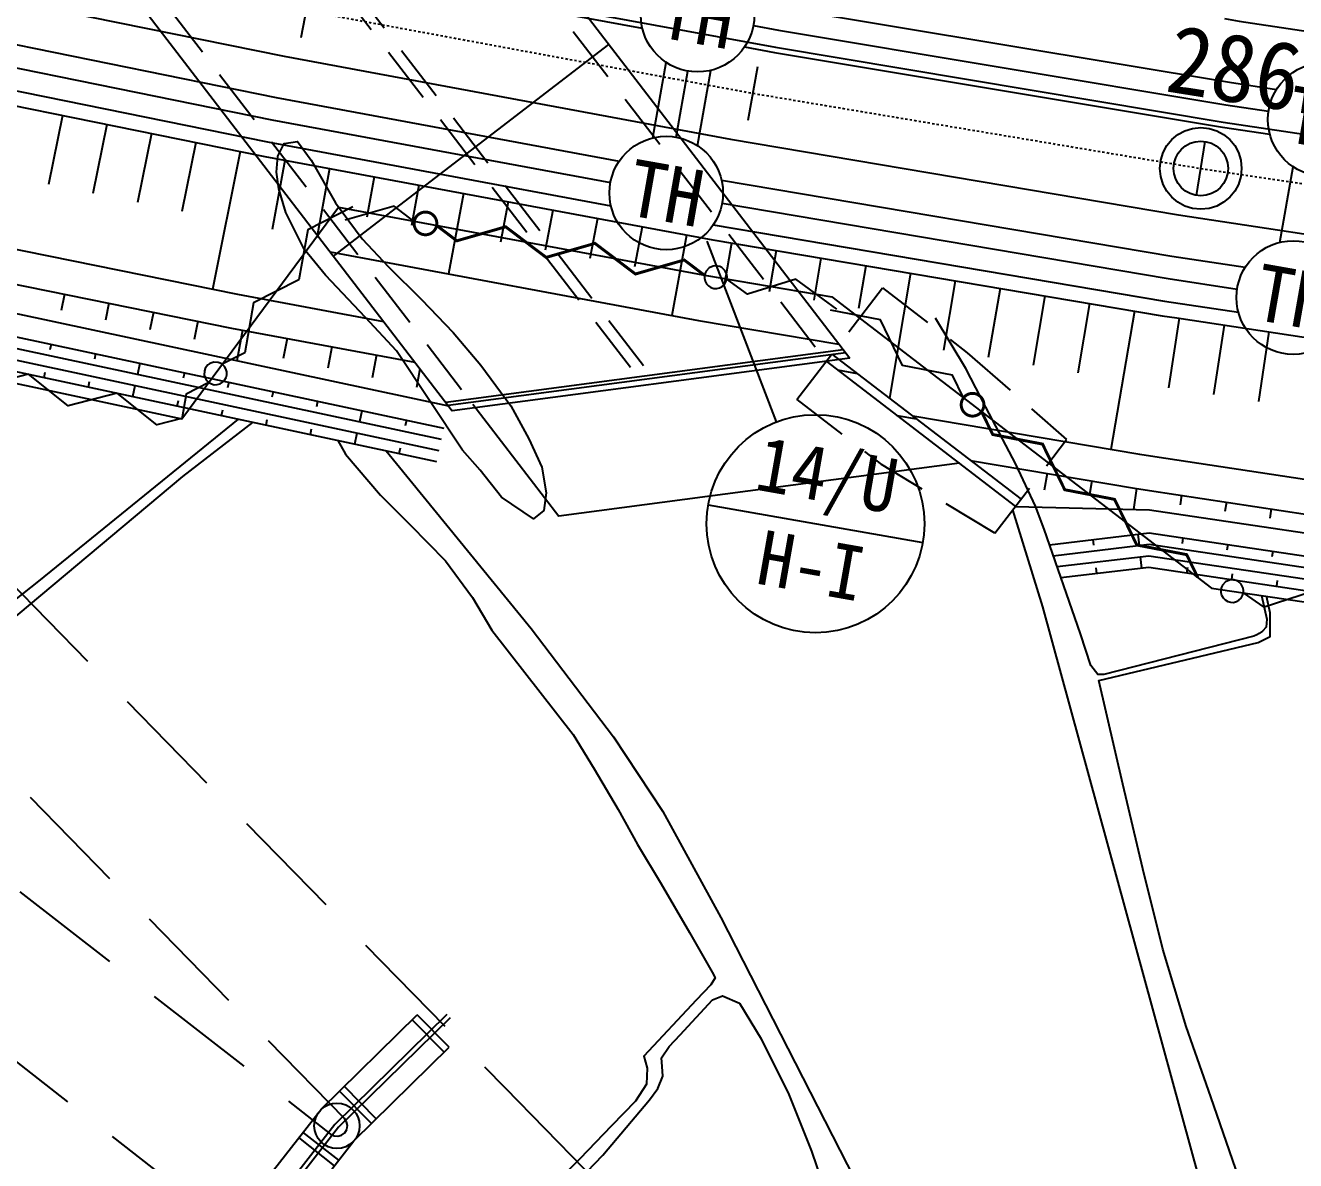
# Model space of a CAD drawing. Header units: millimetres. Extents: x 9574 to 10370, y 1103 to 1809.
# Drawn here: x 9750.5 to 9806.5, y 1446.2 to 1496.2 of the extents above; entities that cross this region are included whole.
import ezdxf
from ezdxf.enums import TextEntityAlignment as Align
from ezdxf.xclip import XClip

# ---------------------------------------------------------------- set-up
doc = ezdxf.new("R2010")
doc.units = ezdxf.units.MM
doc.header["$LTSCALE"] = 10
doc.header["$MEASUREMENT"] = 0
doc.header["$XCLIPFRAME"] = 2
for name, pattern in [('CENTER', [2, 1.25, -0.25, 0.25, -0.25]), ('DASHED', [0.75, 0.5, -0.25]), ('DASHEDX2', [1.5, 1, -0.5]), ('HIDDEN', [0.375, 0.25, -0.125])]:
    doc.linetypes.add(name, pattern=pattern)
for name, color, linetype in [('TN-CABL', 4, 'Continuous'), ('TN-MANH', 4, 'Continuous'), ('TZ-BASE', 253, 'Continuous'), ('TZ-CABL', 4, 'Continuous')]:
    doc.layers.add(name, color=color, linetype=linetype)
doc.styles.get("Standard").update_dxf_attribs({"font": 'GulimChe.ttf'})
doc.styles.add('SYMBTEXT', font='GulimChe.ttf')
doc.linetypes.add('ZIGZAG', pattern='A,0.0001,-0.2,[131,ltypeshp.shx,S=0.2,R=0,X=-0.2,Y=0],-0.4,[131,ltypeshp.shx,S=0.2,R=180,X=0.2,Y=0],-0.2', length=0.8001)

# ---------------------------------------------------------------- blocks, each defined once
blk = doc.blocks.new('TTTW101-2')
blk.add_line((-6, 0), (6, 0))
blk.add_circle((0, 0), 6)
at = {"style": 'SYMBTEXT'}
for tag, p in [('TTTW_TITLE_1', (0.17, 2.77)), ('TTTW_TITLE_2', (0.17, -2.31))]:
    blk.add_attdef(tag, text='', height=3, dxfattribs=at).set_placement(p, align=Align.MIDDLE_CENTER)
blk = doc.blocks.new('JD-FGJF7HKL')
at = {"layer": 'TZ-BASE'}
blk.add_line((158.564, 42.811), (161.63, 34.845), dxfattribs=at)
at = {"layer": 'TZ-BASE', "xscale": 0.7999999999921703, "yscale": 0.7999999999921703, "zscale": 0.7999999999921703, "rotation": 350.0007794774572}
blk.add_blockref('TTTW101-2', (163.354, 30.365), dxfattribs=at).add_auto_attribs({'TTTW_TITLE_1': '14/U', 'TTTW_TITLE_2': 'H-I'})
blk = doc.blocks.new('smd')
at = {"color": 0, "lineweight": -3, "ltscale": 5, "const_width": 0.13}
blk.add_lwpolyline([(0.5, 0, 1), (-0.5, 0, 1)], format="xyb", close=True, dxfattribs=at)
blk.add_lwpolyline([(12.5, 0), (11.5, 0.5), (9.5, -0.5), (7.5, 0.5), (5.5, -0.5), (3.5, 0.5), (1.5, -0.5), (0.5, 0)], dxfattribs=at)
blk = doc.blocks.new('jd-fgjfjfjfjazdf2gs')
at = {"layer": 'TZ-BASE', "linetype": 'DASHED'}
for p, q in [((3.268, 10.905), (117.54, -78.114)), ((1.42, 4.739), (116.336, -84.781)), ((87.601, -37.634), (125.226, -76.082)), ((83.321, -41.839), (118.15, -77.431))]:
    blk.add_line(p, q, dxfattribs=at)
at = {"layer": 'TZ-BASE', "linetype": 'HIDDEN'}
for p, q in [((114.524, -11.728, 37.401), (139.374, -44.087, 37.401)), ((106.389, -12.627, 37.401), (131.361, -45.145, 37.401)), ((106.961, -12.552, 37.401), (131.933, -45.069, 37.401)), ((98.948, -13.61, 37.401), (123.798, -45.969, 37.401)), ((138.081, -45.774, 37.401), (141.853, -40.853, 37.401)), ((141.853, -40.853, 37.401), (145.583, -43.713, 37.401)), ((145.583, -43.713, 37.401), (149.961, -47.536, 37.401)), ((138.081, -45.774, 37.401), (141.811, -48.633, 37.401)), ((146.797, -51.662, 37.401), (149.961, -47.536, 37.401)), ((146.797, -51.662, 37.401), (141.811, -48.633, 37.401))]:
    blk.add_line(p, q, dxfattribs=at)
at = {"layer": 'TZ-BASE'}
for p, q in [((115.432, -11.433, 37.401), (140.405, -43.95, 37.401)), ((97.917, -13.746, 37.401), (122.89, -46.264, 37.401)), ((116.25, -29.829), (116.706, -27.472)), ((117.662, -39.456, 37.401), (129.796, -30.137, 37.401)), ((135.936, -33.469), (136.353, -31.105)), ((105.724, -33.265), (105.108, -36.298)), ((107.684, -33.663), (107.068, -36.696)), ((109.644, -34.061), (109.028, -37.094)), ((111.604, -34.459), (110.988, -37.492)), ((155.68, -36.781), (156.057, -34.411)), ((113.564, -34.857), (112.332, -40.923)), ((115.526, -35.24), (114.961, -38.283)), ((117.493, -35.606), (116.927, -38.649)), ((119.459, -35.971), (119.13, -37.741)), ((121.425, -36.336), (121.097, -38.106)), ((123.392, -36.702), (122.734, -40.241)), ((125.358, -37.067), (125.029, -38.837)), ((127.324, -37.432), (126.996, -39.202)), ((129.291, -37.798), (128.962, -39.567)), ((131.257, -38.163), (130.928, -39.933)), ((133.223, -38.528), (132.566, -42.068)), ((135.192, -38.88), (134.891, -40.669)), ((137.164, -39.213), (136.857, -41.034)), ((139.137, -39.545), (138.824, -41.4)), ((141.109, -39.878), (140.79, -41.765)), ((143.081, -40.211), (142.153, -45.713)), ((145.053, -40.543), (144.538, -43.595)), ((105.816, -41.131), (105.669, -41.852)), ((147.025, -40.876), (146.51, -43.928)), ((148.997, -41.208), (148.483, -44.26)), ((107.776, -41.529), (107.624, -42.276)), ((109.736, -41.927), (109.579, -42.699)), ((150.969, -41.541), (150.455, -44.593)), ((152.942, -41.874), (151.912, -47.977)), ((111.696, -42.325), (111.534, -43.122)), ((154.916, -42.194), (154.452, -45.254)), ((154.916, -42.194), (154.452, -45.254)), ((156.893, -42.494), (156.429, -45.554)), ((113.657, -42.715), (113.407, -44.063)), ((158.871, -42.793), (158.407, -45.853)), ((105.231, -43.339), (105.179, -43.583)), ((115.624, -43.08), (115.458, -43.972)), ((117.59, -43.445), (117.413, -44.396)), ((140.123, -43.584, 37.401), (122.609, -45.897, 37.401)), ((107.187, -43.757), (107.134, -44.001)), ((109.142, -44.175), (109.038, -44.664)), ((119.556, -43.811), (119.369, -44.819)), ((140.229, -43.721, 37.401), (122.714, -46.035, 37.401)), ((140.405, -43.95, 37.401), (122.89, -46.264, 37.401)), ((139.374, -44.087, 37.401), (147.707, -50.475, 37.401)), ((139.618, -43.769, 37.401), (147.951, -50.158, 37.401)), ((104.917, -44.806), (104.97, -44.561)), ((111.098, -44.592), (111.046, -44.837)), ((121.477, -44.423), (121.324, -45.243)), ((139.862, -44.461, 37.401), (140.729, -44.621, 37.401)), ((106.873, -45.224), (106.925, -44.979)), ((108.829, -45.641), (108.934, -45.152)), ((113.054, -45.01), (113.002, -45.255)), ((110.785, -46.059), (110.837, -45.815)), ((115.01, -45.428), (114.958, -45.673)), ((116.966, -45.846), (116.914, -46.09)), ((112.741, -46.477), (112.793, -46.233)), ((118.922, -46.264), (118.817, -46.753)), ((123.798, -45.969, 37.401), (127.592, -50.909, 37.401)), ((114.697, -46.895), (114.749, -46.651)), ((120.878, -46.682), (120.825, -46.926)), ((142.481, -46.469, 37.401), (143.348, -46.629, 37.401)), ((116.653, -47.313), (116.705, -47.068)), ((118.608, -47.731), (118.713, -47.242)), ((120.564, -48.149), (120.616, -47.904)), ((145.234, -48.579, 37.401), (127.592, -50.909, 37.401)), ((149.099, -49.024), (148.974, -49.765)), ((151.071, -49.357), (150.97, -49.958)), ((153.043, -49.688), (152.903, -50.615)), ((155.021, -49.988), (154.957, -50.406)), ((156.998, -50.287), (156.935, -50.702)), ((158.975, -50.587), (158.913, -50.999)), ((151.115, -51.938), (151.145, -52.186)), ((153.101, -51.702), (153.16, -52.199)), ((155.082, -51.863), (155.045, -52.11)), ((157.06, -52.156), (157.023, -52.404)), ((159.038, -52.45), (159.002, -52.697)), ((153.278, -53.192), (153.219, -52.695)), ((151.292, -53.427), (151.262, -53.179)), ((155.257, -53.405), (155.294, -53.158)), ((157.236, -53.699), (157.272, -53.452)), ((159.214, -53.992), (159.251, -53.745))]:
    blk.add_line(p, q, dxfattribs=at)
at = {"layer": 'TZ-BASE', "linetype": 'DASHEDX2'}
for p, q in [((117.117, -77.036), (121.354, -72.869)), ((117.735, -77.676), (122.68, -72.837)), ((117.888, -77.806), (122.82, -72.98)), ((122.543, -74.505), (121.14, -73.079)), ((122.757, -74.295), (121.354, -72.869)), ((118.566, -78.416), (122.757, -74.295)), ((119.554, -77.445), (118.151, -76.019)), ((119.34, -77.655), (117.937, -76.229)), ((113.367, -81.809), (117.031, -77.132)), ((117.726, -77.688), (113.485, -83.131)), ((117.883, -77.811), (113.643, -83.254)), ((117.711, -79.507), (116.137, -78.273)), ((117.896, -79.271), (116.322, -78.037)), ((114.941, -83.043), (118.566, -78.416))]:
    blk.add_line(p, q, dxfattribs=at)
at = {"layer": 'TZ-BASE'}
for points in [[(0.608, 2.03), (0.962, 1.921), (20.17, -3.648), (39.469, -8.896), (58.853, -13.82), (78.317, -18.421), (97.854, -22.695), (117.461, -26.643), (137.13, -30.263), (156.857, -33.553), (176.637, -36.514), (196.463, -39.144), (216.33, -41.443), (236.233, -43.409)], [(-0.607, -2.024), (18.24, -7.515), (37.532, -12.79), (56.909, -17.742), (76.365, -22.372), (95.896, -26.677), (115.496, -30.658), (135.159, -34.311), (154.88, -37.637), (174.654, -40.635), (194.475, -43.303), (214.338, -45.641), (234.236, -47.649)], [(-4.106, -13.702), (14.927, -19.247), (34.415, -24.575), (53.988, -29.578), (73.642, -34.254), (93.371, -38.603), (113.169, -42.624), (121.247, -44.125)], [(145.731, -48.456), (152.953, -49.674), (153.612, -49.774)], [(153.612, -49.774), (166.369, -51.708)]]:
    blk.add_lwpolyline(points, dxfattribs=at)
at = {"layer": 'TZ-BASE', "linetype": 'CENTER', "ltscale": 0.001, "flags": 128}
blk.add_lwpolyline([(0, 0), (19.205, -5.582), (38.5, -10.843), (57.881, -15.782), (77.341, -20.397), (96.875, -24.687), (116.478, -28.651), (136.144, -32.287), (155.869, -35.596), (175.645, -38.575), (195.469, -41.224), (215.334, -43.543), (235.235, -45.53), (255.166, -47.185), (275.122, -48.508), (295.097, -49.497), (315.086, -50.154), (335.083, -50.478), (355.083, -50.469), (375.08, -50.126), (395.068, -49.449), (415.042, -48.44), (434.997, -47.098), (454.927, -45.424), (474.825, -43.418), (494.688, -41.08), (514.509, -38.412), (534.283, -35.414), (554.004, -32.086), (573.667, -28.431), (593.266, -24.448), (612.796, -20.139), (632.252, -15.505), (651.627, -10.548), (670.918, -5.269), (690.117, 0.332)], dxfattribs=at)
at = {"layer": 'TZ-BASE', "flags": 128}
for points in [[(-1.899, -6.335), (17.017, -11.846), (36.381, -17.14), (55.83, -22.111), (75.36, -26.758), (94.964, -31.08), (114.637, -35.075), (134.374, -38.742), (154.169, -42.081), (154.821, -42.179)], [(119.881, -42.345), (113.455, -41.151), (93.681, -37.136), (73.977, -32.792), (54.347, -28.121), (34.798, -23.125), (15.335, -17.803), (-3.676, -12.265)], [(-4.299, -14.345), (-4.167, -14.371), (15.058, -20.827), (34.683, -25.861), (54.129, -31.646), (74.002, -35.645), (122.729, -46.055)], [(156.918, -29.001), (157.561, -29.108), (176.586, -31.956)], [(117.521, -39.272), (133.745, -42.287), (139.928, -43.33)], [(93.496, -40.832), (122.521, -47.033)], [(93.391, -41.321), (122.416, -47.522)], [(93.287, -41.81), (122.312, -48.011)], [(93.182, -42.299), (122.207, -48.5)], [(154.821, -42.179), (174.705, -45.194)], [(153.848, -48.293), (153.19, -48.193), (143.188, -46.506)], [(167.995, -50.437), (153.848, -48.293)]]:
    blk.add_lwpolyline(points, dxfattribs=at)
at = {"layer": 'TZ-BASE', "lineweight": -3, "ltscale": 5, "flags": 128}
for points in [[(87.994, -41.701), (110.994, -46.615), (117.886, -37.306), (134.094, -40.318), (139.618, -41.249), (156.343, -54.072)], [(156.343, -54.072), (163.005, -55.06), (174.705, -45.194)]]:
    blk.add_lwpolyline(points, dxfattribs=at)
at = {"layer": 'TZ-BASE', "lineweight": -3, "ltscale": 5}
for points in [[(118.525, -37.284), (116.531, -38.296), (116.144, -40.499), (114.151, -41.511), (113.764, -43.714), (112.768, -44.22)], [(121.227, -37.927), (120.335, -37.252), (118.186, -37.87)], [(139.841, -41.794), (138.035, -40.475), (135.897, -41.129), (134.994, -40.469)], [(145.42, -45.697), (144.93, -44.692), (142.735, -44.269), (141.756, -42.258), (139.56, -41.835)], [(110.975, -46.611), (109.893, -46.891), (108.146, -45.495), (105.981, -46.055), (104.234, -44.66), (102.069, -45.22), (101.196, -44.522)], [(112.172, -45.024), (111.176, -45.53), (110.982, -46.631)], [(162.619, -55.508), (160.787, -54.226), (158.662, -54.921), (157.746, -54.28)]]:
    blk.add_lwpolyline(points, dxfattribs=at)
for points in [[(134.994, -40.469, 1), (134.008, -40.303, 1)], [(112.768, -44.22, 1), (112.172, -45.024, 1)], [(157.746, -54.28, 1), (156.757, -54.133, 1)]]:
    blk.add_lwpolyline(points, format="xyb", close=True, dxfattribs=at)
at = {"layer": 'TZ-BASE', "elevation": 35}
for points in [[(119.985, -48.025), (126.378, -55.854), (130, -60.618), (132.171, -63.918), (134.731, -68.581), (142.925, -84.588), (145.001, -88.431), (147.529, -92.485), (149.56, -95.375), (151.362, -97.389), (154.415, -100.279), (163.142, -108.147), (170.347, -114.916), (175.821, -119.729), (180.568, -123.698), (181.669, -124.482), (182.595, -124.837), (183.586, -124.92), (184.587, -124.728), (186.717, -123.748)], [(191.086, -112.068), (188.991, -109.993), (185.943, -106.946), (183.817, -104.842), (182.425, -103.778), (180.797, -102.944), (176.307, -101.221), (171.428, -99.042), (170.167, -98.331), (169.108, -97.547), (167.464, -96.037), (158.887, -86.99), (157.928, -85.803), (157.509, -85.026), (156.219, -81.609), (148.918, -54.893), (147.592, -50.626)]]:
    blk.add_lwpolyline(points, dxfattribs=at)
at = {"layer": 'TZ-BASE', "flags": 128}
for points in [[(147.707, -50.475), (153.614, -50.634), (165.489, -52.396, 0.322927), (188.424, -74.453, 0.001077), (193.699, -75.114)], [(149.203, -52.164), (153.6, -51.643), (164.643, -53.281, 0.315968), (188.29, -75.444, 0.001165), (194.001, -76.159)], [(149.372, -52.648), (153.592, -52.147), (164.227, -53.725, 0.312658), (188.223, -75.94, 0.001209), (194.152, -76.681), (194.152, -76.681)], [(149.541, -53.131), (153.585, -52.652), (163.816, -54.17, 0.309452), (188.157, -76.435, 0.001253), (194.303, -77.203), (194.303, -77.203)], [(149.71, -53.615), (153.577, -53.156), (163.408, -54.615, 0.306346), (188.09, -76.931, 0.001297), (194.454, -77.726)]]:
    blk.add_lwpolyline(points, format="xyb", dxfattribs=at)
at = {"layer": 'TZ-BASE', "linetype": 'DASHED', "flags": 128}
blk.add_lwpolyline([(125.226, -76.082), (152.494, -103.948, -0.065885), (194.345, -159.809, -0.065885)], format="xyb", dxfattribs=at)
at = {"layer": 'TZ-BASE'}
for points in [[(157.545, -80.045, 35.55), (156.308, -76.476, 35.602), (155.222, -73.382, 35.597), (154.191, -69.969, 35.597), (153.314, -66.437, 35.597), (152.428, -62.713, 35.628), (151.382, -58.143, 35.711), (158.403, -56.472, 35.753), (158.928, -56.205, 35.769), (158.924, -55.163, 35.769), (158.767, -54.432, 35.765)], [(158.545, -54.399, 35.833), (158.777, -55.44, 35.836), (158.751, -55.799, 35.836), (158.593, -55.978, 35.836), (158.435, -56.072, 35.836), (158.334, -56.127, 35.836), (158.199, -56.194, 35.836), (151.593, -57.879, 35.732), (151.328, -57.883, 35.732), (151.031, -57.476, 35.732), (150.574, -56.085, 35.758), (148.964, -51.479, 35.79), (148.586, -50.463, 35.79), (147.72, -48.619, 35.795), (146.4, -46.114, 35.795), (145.523, -44.401, 35.81), (144.18, -42.192, 35.81)], [(113.466, -46.632, 35.363), (104.68, -53.765, 35.404), (98.043, -59.004, 35.498), (95.26, -60.73, 35.503), (94.082, -61.346, 35.503), (94.068, -61.347, 35.503), (92.992, -62.081, 35.508), (91.527, -63.154, 35.539), (90.307, -64.006, 35.565), (89.14, -64.679, 35.565), (88.327, -64.821, 35.565), (87.714, -64.129, 35.445), (87.5, -62.797, 35.299), (87.441, -60.274, 35.404), (86.581, -54.792, 35.456), (85.949, -52.983, 35.492), (84.664, -50.204, 35.492), (83.719, -48.42, 35.492), (81.106, -43.52, 35.524), (80.924, -43.193, 35.523)], [(128.223, -60.519, 35.425), (129.148, -62.028, 35.544), (130.212, -63.829, 35.565), (131.06, -65.361, 35.571), (132.102, -67.093, 35.591), (133.353, -69.242, 35.727), (134.348, -70.993, 35.675), (134.474, -71.235, 35.675), (134.281, -71.538, 35.675), (133.639, -72.221, 35.675), (131.333, -74.69, 35.748), (131.488, -75.213, 35.727), (131.453, -75.92, 35.779), (130.977, -76.665, 35.79), (129.916, -77.751, 35.763), (128.517, -79.199, 35.701), (126.709, -81.013, 35.722)], [(103.239, -55.698, 35.445), (111.03, -49.167, 35.252), (114.131, -46.774, 35.252)], [(117.854, -47.57, 35.344), (118.197, -48.175, 35.367), (119.744, -49.987, 35.404), (121.041, -51.293, 35.425), (122.602, -52.876, 35.451), (123.787, -54.493, 35.456), (124.643, -55.931, 35.456), (128.223, -60.519, 35.425)], [(126.13, -82.595, 35.842), (129.529, -79.05, 35.727), (131.591, -76.607, 35.743), (131.957, -76.102, 35.748), (132.175, -75.558, 35.748), (132.144, -75.134, 35.748), (132.121, -74.76, 35.748), (132.459, -74.26, 35.748), (132.937, -73.741, 35.748), (134.365, -72.201, 35.748), (134.803, -72.024, 35.737), (135.548, -72.353, 35.644), (136.511, -73.918, 35.633), (137.718, -76.379, 35.67), (138.718, -78.862, 35.67), (139.635, -81.535, 35.623)]]:
    blk.add_polyline3d(points, dxfattribs=at)
blk.add_polyline3d([(120.437, -43.624, 33.068), (119.083, -42.163, 32.968), (117.31, -40.3, 32.979), (116.374, -39.147, 32.974), (115.572, -37.539, 32.895), (115.257, -36.488, 32.859), (115.15, -35.763, 32.859), (115.209, -35.059, 32.859), (115.497, -34.505, 32.859), (116.08, -34.415, 32.869), (116.686, -35.237, 32.948), (117.749, -37.115, 32.974), (118.931, -38.703, 32.974), (120.093, -39.924, 32.974), (121.545, -41.363, 32.974), (122.94, -42.822, 32.974), (124.16, -44.258, 32.974), (125.475, -46.055, 32.989), (126.277, -47.505, 33.021), (126.846, -48.752, 33.052), (127.036, -49.884, 33.146), (126.927, -50.652, 33.172), (126.48, -51.019, 33.057), (125.061, -50.065, 33.141), (124.134, -48.885, 33.083), (123.355, -48.003, 33.099)], close=True, dxfattribs=at)
for radius in [1.8, 1.2]:
    blk.add_circle((155.869, -35.596), radius, dxfattribs=at)
at = {"layer": 'TZ-BASE', "linetype": 'DASHEDX2'}
blk.add_circle((117.819, -77.749), 1, dxfattribs=at)
blk.add_arc((117.822, -77.752), 0.459, 232.081, 44.3793, dxfattribs=at)
at = {"layer": 'TZ-BASE'}
for p, rotation in [((121.718, -38.018), 349.474122176659), ((145.816, -46.001), 322.5233146470014)]:
    blk.add_blockref('smd', p, dxfattribs=dict(at, rotation=rotation))
blk.add_text('286km', height=3, rotation=350.9557, dxfattribs=at).set_placement((154.242, -32.19))
blk = doc.blocks.new('TZMH101')
at = {"linetype": 'Continuous'}
blk.add_circle((0, 0), 2.5, dxfattribs=at)
at = {"style": 'SYMBTEXT'}
blk.add_attdef('TZMH_TITLE', text='', height=2.5, dxfattribs=at).set_placement((0, 0), align=Align.MIDDLE_CENTER)

msp = doc.modelspace()

# ---------------------------------------------------------------- linework, layer by layer
at = {"layer": 'TN-CABL', "linetype": 'ZIGZAG', "ltscale": 0.35}
msp.add_line((9779.164, 1491.245), (9779.677, 1494.151), dxfattribs=at)
at = {"layer": 'TN-CABL', "linetype": 'ZIGZAG', "ltscale": 0.5}
for points in [[(9644.983, 1520.711), (9663.873, 1515.207), (9683.211, 1509.92), (9702.633, 1504.956), (9722.136, 1500.315), (9741.713, 1496), (9761.359, 1492.01), (9776.272, 1489.239)], [(9782.569, 1496.16), (9783.67, 1495.958), (9803.384, 1492.669), (9805.258, 1492.389)], [(9781.188, 1488.328), (9800.837, 1485.014), (9803.876, 1484.553)]]:
    msp.add_lwpolyline(points, dxfattribs=at)
at = {"layer": 'TZ-CABL'}
for p, q in [((9778.143, 1491.213), (9778.728, 1494.53)), ((9780.113, 1490.865), (9780.698, 1494.182)), ((9805.761, 1486.609), (9806.348, 1489.936))]:
    msp.add_line(p, q, dxfattribs=at)
at = {"layer": 'TZ-CABL', "flags": 128}
for points in [[(9646.942, 1527.274), (9647.303, 1527.163), (9666.515, 1521.592), (9685.818, 1516.344), (9705.205, 1511.418), (9724.673, 1506.817), (9744.214, 1502.541), (9763.824, 1498.593), (9777.676, 1496.044)], [(9645.263, 1521.671), (9664.145, 1516.17), (9683.466, 1510.887), (9702.873, 1505.927), (9722.359, 1501.29), (9741.92, 1496.978), (9761.55, 1492.992), (9776.66, 1490.184)], [(9644.983, 1520.711), (9663.873, 1515.207), (9683.211, 1509.92), (9702.633, 1504.956), (9722.136, 1500.315), (9741.713, 1496), (9761.359, 1492.01), (9776.272, 1489.239)], [(9644.703, 1519.751), (9663.602, 1514.245), (9682.955, 1508.954), (9702.394, 1503.985), (9721.913, 1499.341), (9741.506, 1495.021), (9761.168, 1491.029), (9776.295, 1488.218)], [(9782.545, 1497.181), (9783.843, 1496.943), (9803.541, 1493.657), (9805.612, 1493.347)], [(9782.569, 1496.16), (9783.67, 1495.958), (9803.384, 1492.669), (9805.258, 1492.389)], [(9782.183, 1495.214), (9783.497, 1494.973), (9803.228, 1491.681), (9805.316, 1491.369)], [(9781.166, 1489.346), (9800.995, 1486.002), (9804.233, 1485.511)], [(9781.188, 1488.328), (9800.837, 1485.014), (9803.876, 1484.553)], [(9780.799, 1487.379), (9800.679, 1484.027), (9803.933, 1483.533)]]:
    msp.add_lwpolyline(points, dxfattribs=at)

# ---------------------------------------------------------------- block references
at = {"layer": 'TN-MANH', "rotation": 350.0007794762809}
for p in [(9780.111, 1496.613), (9807.73, 1492.018), (9778.73, 1488.783), (9806.348, 1484.179)]:
    msp.add_blockref('TZMH101', p, dxfattribs=at).add_auto_attribs({'TZMH_TITLE': 'TH'})
at = {"layer": 'TZ-BASE'}
ref = msp.add_blockref('jd-fgjfjfjfjazdf2gs', (9646.407, 1525.461), dxfattribs=at)
XClip(ref).set_block_clipping_path([(714.6438916503, -81.2189901643), (567.8265276495, -116.1712244665), (355.8346550711, -135.7611912706), (143.1711438058, -119.8842510469), (-24.4568499983, -81.6031187117), (21.5795735279, 72.0027518047), (167.0723879304, 38.7766208012), (354.4195205208, 24.7897398007), (541.8075255428, 42.1060866644), (668.4836330351, 72.2633709864)])
msp.add_blockref('JD-FGJF7HKL', (9621.95, 1443.857), dxfattribs=at)

doc.saveas('drawing.dxf')
